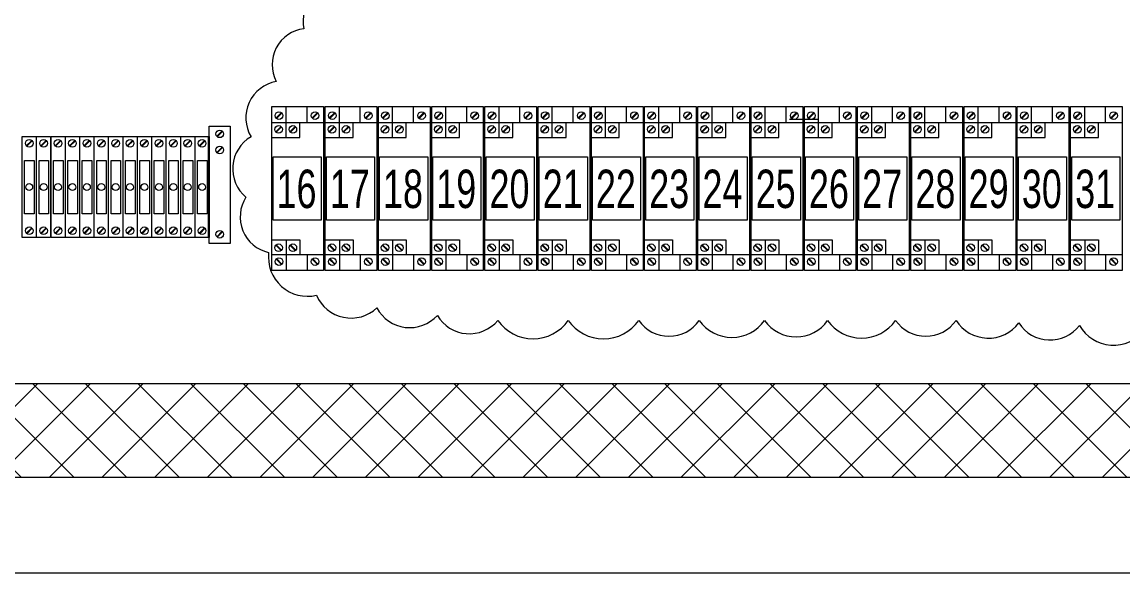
# Model space of a CAD drawing. Header units: millimetres. Extents: x 32626 to 72822, y 60047 to 123188.
# Drawn here: x 39020.7 to 39302.3, y 69076.9 to 69217.9 of the extents above; entities that cross this region are included whole.
import ezdxf

# ---------------------------------------------------------------- set-up
doc = ezdxf.new("R2010")
doc.units = ezdxf.units.MM
doc.header["$LTSCALE"] = 10
doc.layers.add('1轮廓实线层', color=7, linetype='Continuous', lineweight=18)
doc.layers.add('6文字层', color=3, linetype='Continuous', lineweight=18)
doc.styles.add('样式 1', font='SIMYOU.TTF', dxfattribs={"width": 0.75})

msp = doc.modelspace()

# ---------------------------------------------------------------- hatches: boundary and pattern name
at = {"layer": '1轮廓实线层'}
h = msp.add_hatch(dxfattribs=at)
h.set_pattern_fill('ANSI37', color=256, scale=3, style=0)
h.set_pattern_definition([(45, (7301.284, 2082.644), (-6.7351921, 6.7351921), []), (135, (7301.284, 2082.644), (-6.7351921, -6.7351921), [])])
h.paths.add_polyline_path([(38725.51, 69101.35), (38725.51, 69496.47), (39458.98, 69496.47), (39458.98, 69101.35)])
h.paths.add_polyline_path([(38748.93, 69473.08), (39435.56, 69473.08), (39435.56, 69365.07), (38748.93, 69365.07)], flags=16)
h.paths.add_polyline_path([(38748.91, 69341.07), (39435.58, 69341.07), (39435.58, 69251.07), (38748.91, 69251.07)], flags=16)
h.paths.add_polyline_path([(38748.91, 69227.07), (39435.58, 69227.07), (39435.58, 69125.35), (38748.91, 69125.35)], flags=16)

# ---------------------------------------------------------------- linework, layer by layer
at = {"layer": '1轮廓实线层', "lineweight": 13}
for p, q in [((39084.6, 69196.28), (39097.8, 69196.28)), ((39084.6, 69154.28), (39084.6, 69196.28)), ((39088.22, 69192.87), (39088.22, 69196.28)), ((39093.57, 69192.18), (39093.57, 69196.28)), ((39097.8, 69196.28), (39097.8, 69154.28)), ((39098.22, 69196.28), (39111.42, 69196.28)), ((39098.22, 69154.28), (39098.22, 69196.28)), ((39101.84, 69192.87), (39101.84, 69196.28)), ((39107.19, 69192.18), (39107.19, 69196.28)), ((39111.42, 69196.28), (39111.42, 69154.28)), ((39111.84, 69196.28), (39125.04, 69196.28)), ((39111.84, 69154.28), (39111.84, 69196.28)), ((39115.46, 69192.87), (39115.46, 69196.28)), ((39120.81, 69192.18), (39120.81, 69196.28)), ((39125.04, 69196.28), (39125.04, 69154.28)), ((39125.46, 69196.28), (39138.66, 69196.28)), ((39125.46, 69154.28), (39125.46, 69196.28)), ((39129.08, 69192.87), (39129.08, 69196.28)), ((39134.43, 69192.18), (39134.43, 69196.28)), ((39138.66, 69196.28), (39138.66, 69154.28)), ((39139.08, 69196.28), (39152.28, 69196.28)), ((39139.08, 69154.28), (39139.08, 69196.28)), ((39142.7, 69192.87), (39142.7, 69196.28)), ((39148.05, 69192.18), (39148.05, 69196.28)), ((39152.28, 69196.28), (39152.28, 69154.28)), ((39152.7, 69196.28), (39165.9, 69196.28)), ((39152.7, 69154.28), (39152.7, 69196.28)), ((39156.32, 69192.87), (39156.32, 69196.28)), ((39161.67, 69192.18), (39161.67, 69196.28)), ((39165.9, 69196.28), (39165.9, 69154.28)), ((39166.32, 69196.28), (39179.52, 69196.28)), ((39166.32, 69154.28), (39166.32, 69196.28)), ((39169.94, 69192.87), (39169.94, 69196.28)), ((39175.29, 69192.18), (39175.29, 69196.28)), ((39179.52, 69196.28), (39179.52, 69154.28)), ((39179.94, 69196.28), (39193.14, 69196.28)), ((39179.94, 69154.28), (39179.94, 69196.28)), ((39183.56, 69192.87), (39183.56, 69196.28)), ((39188.91, 69192.18), (39188.91, 69196.28)), ((39193.14, 69196.28), (39193.14, 69154.28)), ((39193.56, 69196.28), (39206.76, 69196.28)), ((39193.56, 69154.28), (39193.56, 69196.28)), ((39197.18, 69192.87), (39197.18, 69196.28)), ((39202.53, 69192.18), (39202.53, 69196.28)), ((39206.76, 69196.28), (39206.76, 69154.28)), ((39207.18, 69196.28), (39220.38, 69196.28)), ((39207.18, 69154.28), (39207.18, 69196.28)), ((39210.8, 69192.87), (39210.8, 69196.28)), ((39216.15, 69192.18), (39216.15, 69196.28)), ((39220.38, 69196.28), (39220.38, 69154.28)), ((39220.8, 69196.28), (39234, 69196.28)), ((39220.8, 69154.28), (39220.8, 69196.28)), ((39224.42, 69192.87), (39224.42, 69196.28)), ((39229.77, 69192.18), (39229.77, 69196.28)), ((39234, 69196.28), (39234, 69154.28)), ((39234.42, 69196.28), (39247.62, 69196.28)), ((39234.42, 69154.28), (39234.42, 69196.28)), ((39238.04, 69192.87), (39238.04, 69196.28)), ((39243.39, 69192.18), (39243.39, 69196.28)), ((39247.62, 69196.28), (39247.62, 69154.28)), ((39248.04, 69196.28), (39261.24, 69196.28)), ((39248.04, 69154.28), (39248.04, 69196.28)), ((39251.66, 69192.87), (39251.66, 69196.28)), ((39257.01, 69192.18), (39257.01, 69196.28)), ((39261.24, 69196.28), (39261.24, 69154.28)), ((39261.66, 69196.28), (39274.86, 69196.28)), ((39261.66, 69154.28), (39261.66, 69196.28)), ((39265.28, 69192.87), (39265.28, 69196.28)), ((39270.63, 69192.18), (39270.63, 69196.28)), ((39274.86, 69196.28), (39274.86, 69154.28)), ((39275.28, 69196.28), (39288.48, 69196.28)), ((39275.28, 69154.28), (39275.28, 69196.28)), ((39278.9, 69192.87), (39278.9, 69196.28)), ((39284.25, 69192.18), (39284.25, 69196.28)), ((39288.48, 69196.28), (39288.48, 69154.28)), ((39288.9, 69196.28), (39302.1, 69196.28)), ((39288.9, 69154.28), (39288.9, 69196.28)), ((39292.52, 69192.87), (39292.52, 69196.28)), ((39297.87, 69192.18), (39297.87, 69196.28)), ((39302.1, 69196.28), (39302.1, 69154.28)), ((39085.64, 69193.34), (39087.02, 69194.71)), ((39085.76, 69193.21), (39087.14, 69194.59)), ((39094.87, 69193.34), (39096.25, 69194.71)), ((39094.99, 69193.21), (39096.37, 69194.59)), ((39099.26, 69193.34), (39100.64, 69194.71)), ((39099.38, 69193.21), (39100.76, 69194.59)), ((39108.49, 69193.34), (39109.87, 69194.71)), ((39108.61, 69193.21), (39109.99, 69194.59)), ((39112.88, 69193.34), (39114.26, 69194.71)), ((39113, 69193.21), (39114.38, 69194.59)), ((39122.11, 69193.34), (39123.49, 69194.71)), ((39122.23, 69193.21), (39123.61, 69194.59)), ((39126.5, 69193.34), (39127.88, 69194.71)), ((39126.62, 69193.21), (39128, 69194.59)), ((39135.73, 69193.34), (39137.11, 69194.71)), ((39135.85, 69193.21), (39137.23, 69194.59)), ((39140.12, 69193.34), (39141.5, 69194.71)), ((39140.24, 69193.21), (39141.62, 69194.59)), ((39149.35, 69193.34), (39150.73, 69194.71)), ((39149.47, 69193.21), (39150.85, 69194.59)), ((39153.74, 69193.34), (39155.12, 69194.71)), ((39153.86, 69193.21), (39155.24, 69194.59)), ((39162.97, 69193.34), (39164.35, 69194.71)), ((39163.09, 69193.21), (39164.47, 69194.59)), ((39167.36, 69193.34), (39168.74, 69194.71)), ((39167.48, 69193.21), (39168.86, 69194.59)), ((39176.59, 69193.34), (39177.97, 69194.71)), ((39176.71, 69193.21), (39178.09, 69194.59)), ((39180.98, 69193.34), (39182.36, 69194.71)), ((39181.1, 69193.21), (39182.48, 69194.59)), ((39190.21, 69193.34), (39191.59, 69194.71)), ((39190.33, 69193.21), (39191.71, 69194.59)), ((39194.6, 69193.34), (39195.98, 69194.71)), ((39194.72, 69193.21), (39196.1, 69194.59)), ((39203.83, 69193.34), (39205.21, 69194.71)), ((39203.95, 69193.21), (39205.33, 69194.59)), ((39208.22, 69193.34), (39209.6, 69194.71)), ((39208.34, 69193.21), (39209.72, 69194.59)), ((39217.45, 69193.34), (39218.83, 69194.71)), ((39217.57, 69193.21), (39218.95, 69194.59)), ((39221.84, 69193.34), (39223.22, 69194.71)), ((39221.96, 69193.21), (39223.34, 69194.59)), ((39231.07, 69193.34), (39232.45, 69194.71)), ((39231.19, 69193.21), (39232.57, 69194.59)), ((39235.46, 69193.34), (39236.84, 69194.71)), ((39235.58, 69193.21), (39236.96, 69194.59)), ((39244.69, 69193.34), (39246.07, 69194.71)), ((39244.81, 69193.21), (39246.19, 69194.59)), ((39249.08, 69193.34), (39250.46, 69194.71)), ((39249.2, 69193.21), (39250.58, 69194.59)), ((39258.31, 69193.34), (39259.69, 69194.71)), ((39258.43, 69193.21), (39259.81, 69194.59)), ((39262.7, 69193.34), (39264.08, 69194.71)), ((39262.82, 69193.21), (39264.2, 69194.59)), ((39271.93, 69193.34), (39273.31, 69194.71)), ((39272.05, 69193.21), (39273.43, 69194.59)), ((39276.32, 69193.34), (39277.7, 69194.71)), ((39276.44, 69193.21), (39277.82, 69194.59)), ((39285.55, 69193.34), (39286.93, 69194.71)), ((39285.67, 69193.21), (39287.05, 69194.59)), ((39289.94, 69193.34), (39291.32, 69194.71)), ((39290.06, 69193.21), (39291.44, 69194.59)), ((39299.17, 69193.34), (39300.55, 69194.71)), ((39299.29, 69193.21), (39300.67, 69194.59)), ((39068.53, 69191.21), (39073.93, 69191.21)), ((39068.53, 69161.21), (39068.53, 69191.21)), ((39073.93, 69191.21), (39073.93, 69161.21)), ((39084.6, 69192.18), (39097.8, 69192.18)), ((39085.55, 69189.79), (39086.93, 69191.17)), ((39085.67, 69189.67), (39087.05, 69191.05)), ((39088.22, 69188.37), (39088.22, 69192.87)), ((39089.19, 69189.79), (39090.57, 69191.17)), ((39089.31, 69189.67), (39090.69, 69191.05)), ((39091.72, 69188.37), (39091.72, 69192.18)), ((39098.22, 69192.18), (39111.42, 69192.18)), ((39099.17, 69189.79), (39100.55, 69191.17)), ((39099.29, 69189.67), (39100.67, 69191.05)), ((39101.84, 69188.37), (39101.84, 69192.87)), ((39102.81, 69189.79), (39104.19, 69191.17)), ((39102.93, 69189.67), (39104.31, 69191.05)), ((39105.34, 69188.37), (39105.34, 69192.18)), ((39111.84, 69192.18), (39125.04, 69192.18)), ((39112.79, 69189.79), (39114.17, 69191.17)), ((39112.91, 69189.67), (39114.29, 69191.05)), ((39115.46, 69188.37), (39115.46, 69192.87)), ((39116.43, 69189.79), (39117.81, 69191.17)), ((39116.55, 69189.67), (39117.93, 69191.05)), ((39118.96, 69188.37), (39118.96, 69192.18)), ((39125.46, 69192.18), (39138.66, 69192.18)), ((39126.41, 69189.79), (39127.79, 69191.17)), ((39126.53, 69189.67), (39127.91, 69191.05)), ((39129.08, 69188.37), (39129.08, 69192.87)), ((39130.05, 69189.79), (39131.43, 69191.17)), ((39130.17, 69189.67), (39131.55, 69191.05)), ((39132.58, 69188.37), (39132.58, 69192.18)), ((39139.08, 69192.18), (39152.28, 69192.18)), ((39140.03, 69189.79), (39141.41, 69191.17)), ((39140.15, 69189.67), (39141.53, 69191.05)), ((39142.7, 69188.37), (39142.7, 69192.87)), ((39143.67, 69189.79), (39145.05, 69191.17)), ((39143.79, 69189.67), (39145.17, 69191.05)), ((39146.2, 69188.37), (39146.2, 69192.18)), ((39152.7, 69192.18), (39165.9, 69192.18)), ((39153.65, 69189.79), (39155.03, 69191.17)), ((39153.77, 69189.67), (39155.15, 69191.05)), ((39156.32, 69188.37), (39156.32, 69192.87)), ((39157.29, 69189.79), (39158.67, 69191.17)), ((39157.41, 69189.67), (39158.79, 69191.05)), ((39159.82, 69188.37), (39159.82, 69192.18)), ((39166.32, 69192.18), (39179.52, 69192.18)), ((39167.27, 69189.79), (39168.65, 69191.17)), ((39167.39, 69189.67), (39168.77, 69191.05)), ((39169.94, 69188.37), (39169.94, 69192.87)), ((39170.91, 69189.79), (39172.29, 69191.17)), ((39171.03, 69189.67), (39172.41, 69191.05)), ((39173.44, 69188.37), (39173.44, 69192.18)), ((39179.94, 69192.18), (39193.14, 69192.18)), ((39180.89, 69189.79), (39182.27, 69191.17)), ((39181.01, 69189.67), (39182.39, 69191.05)), ((39183.56, 69188.37), (39183.56, 69192.87)), ((39184.53, 69189.79), (39185.91, 69191.17)), ((39184.65, 69189.67), (39186.03, 69191.05)), ((39187.07, 69188.37), (39187.07, 69192.18)), ((39193.56, 69192.18), (39206.76, 69192.18)), ((39194.51, 69189.79), (39195.89, 69191.17)), ((39194.63, 69189.67), (39196.01, 69191.05)), ((39197.18, 69188.37), (39197.18, 69192.87)), ((39198.15, 69189.79), (39199.53, 69191.17)), ((39198.27, 69189.67), (39199.65, 69191.05)), ((39200.69, 69188.37), (39200.69, 69192.18)), ((39207.18, 69192.18), (39220.38, 69192.18)), ((39208.13, 69189.79), (39209.51, 69191.17)), ((39208.25, 69189.67), (39209.63, 69191.05)), ((39210.8, 69188.37), (39210.8, 69192.87)), ((39211.77, 69189.79), (39213.15, 69191.17)), ((39211.89, 69189.67), (39213.27, 69191.05)), ((39214.31, 69188.37), (39214.31, 69192.18)), ((39222.43, 69192.96), (39217.03, 69192.96)), ((39223.17, 69192.96), (39217.77, 69192.96)), ((39224.4, 69192.96), (39219, 69192.96)), ((39220.8, 69192.18), (39234, 69192.18)), ((39221.75, 69189.79), (39223.13, 69191.17)), ((39221.87, 69189.67), (39223.25, 69191.05)), ((39224.42, 69188.37), (39224.42, 69192.87)), ((39225.39, 69189.79), (39226.77, 69191.17)), ((39225.51, 69189.67), (39226.89, 69191.05)), ((39227.93, 69188.37), (39227.93, 69192.18)), ((39234.42, 69192.18), (39247.62, 69192.18)), ((39235.37, 69189.79), (39236.75, 69191.17)), ((39235.49, 69189.67), (39236.87, 69191.05)), ((39238.04, 69188.37), (39238.04, 69192.87)), ((39239.01, 69189.79), (39240.39, 69191.17)), ((39239.13, 69189.67), (39240.51, 69191.05)), ((39241.55, 69188.37), (39241.55, 69192.18)), ((39248.04, 69192.18), (39261.24, 69192.18)), ((39248.99, 69189.79), (39250.37, 69191.17)), ((39249.11, 69189.67), (39250.49, 69191.05)), ((39251.66, 69188.37), (39251.66, 69192.87)), ((39252.63, 69189.79), (39254.01, 69191.17)), ((39252.75, 69189.67), (39254.13, 69191.05)), ((39255.17, 69188.37), (39255.17, 69192.18)), ((39261.66, 69192.18), (39274.86, 69192.18)), ((39262.61, 69189.79), (39263.99, 69191.17)), ((39262.74, 69189.67), (39264.11, 69191.05)), ((39265.28, 69188.37), (39265.28, 69192.87)), ((39266.25, 69189.79), (39267.63, 69191.17)), ((39266.37, 69189.67), (39267.75, 69191.05)), ((39268.79, 69188.37), (39268.79, 69192.18)), ((39275.28, 69192.18), (39288.48, 69192.18)), ((39276.23, 69189.79), (39277.61, 69191.17)), ((39276.36, 69189.67), (39277.73, 69191.05)), ((39278.9, 69188.37), (39278.9, 69192.87)), ((39279.87, 69189.79), (39281.25, 69191.17)), ((39279.99, 69189.67), (39281.37, 69191.05)), ((39282.41, 69188.37), (39282.41, 69192.18)), ((39288.9, 69192.18), (39302.1, 69192.18)), ((39289.85, 69189.79), (39291.23, 69191.17)), ((39289.98, 69189.67), (39291.35, 69191.05)), ((39292.52, 69188.37), (39292.52, 69192.87)), ((39293.49, 69189.79), (39294.87, 69191.17)), ((39293.61, 69189.67), (39294.99, 69191.05)), ((39296.03, 69188.37), (39296.03, 69192.18)), ((39020.69, 69188.57), (39024.29, 69188.57)), ((39020.69, 69162.77), (39020.69, 69188.57)), ((39021.74, 69186.23), (39023.12, 69187.61)), ((39021.87, 69186.11), (39023.24, 69187.49)), ((39024.29, 69188.57), (39024.29, 69162.77)), ((39024.38, 69188.57), (39027.98, 69188.57)), ((39024.38, 69162.77), (39024.38, 69188.57)), ((39025.43, 69186.23), (39026.81, 69187.61)), ((39025.55, 69186.11), (39026.93, 69187.49)), ((39027.98, 69188.57), (39027.98, 69162.77)), ((39028.07, 69188.57), (39031.67, 69188.57)), ((39028.07, 69162.77), (39028.07, 69188.57)), ((39029.12, 69186.23), (39030.5, 69187.61)), ((39029.24, 69186.11), (39030.62, 69187.49)), ((39031.67, 69188.57), (39031.67, 69162.77)), ((39031.75, 69188.57), (39035.35, 69188.57)), ((39031.75, 69162.77), (39031.75, 69188.57)), ((39032.8, 69186.23), (39034.18, 69187.61)), ((39032.92, 69186.11), (39034.3, 69187.49)), ((39035.35, 69188.57), (39035.35, 69162.77)), ((39035.44, 69188.57), (39039.04, 69188.57)), ((39035.44, 69162.77), (39035.44, 69188.57)), ((39036.49, 69186.23), (39037.87, 69187.61)), ((39036.61, 69186.11), (39037.99, 69187.49)), ((39039.04, 69188.57), (39039.04, 69162.77)), ((39039.13, 69188.57), (39042.73, 69188.57)), ((39039.13, 69162.77), (39039.13, 69188.57)), ((39040.18, 69186.23), (39041.55, 69187.61)), ((39040.3, 69186.11), (39041.68, 69187.49)), ((39042.73, 69188.57), (39042.73, 69162.77)), ((39042.81, 69188.57), (39046.41, 69188.57)), ((39042.81, 69162.77), (39042.81, 69188.57)), ((39043.86, 69186.23), (39045.24, 69187.61)), ((39043.98, 69186.11), (39045.36, 69187.49)), ((39046.41, 69188.57), (39046.41, 69162.77)), ((39046.5, 69188.57), (39050.1, 69188.57)), ((39046.5, 69162.77), (39046.5, 69188.57)), ((39047.55, 69186.23), (39048.93, 69187.61)), ((39047.67, 69186.11), (39049.05, 69187.49)), ((39050.1, 69188.57), (39050.1, 69162.77)), ((39050.18, 69188.57), (39053.78, 69188.57)), ((39050.18, 69162.77), (39050.18, 69188.57)), ((39051.23, 69186.23), (39052.61, 69187.61)), ((39051.35, 69186.11), (39052.73, 69187.49)), ((39053.78, 69188.57), (39053.78, 69162.77)), ((39053.87, 69188.57), (39057.47, 69188.57)), ((39053.87, 69162.77), (39053.87, 69188.57)), ((39054.92, 69186.23), (39056.3, 69187.61)), ((39055.04, 69186.11), (39056.42, 69187.49)), ((39057.47, 69188.57), (39057.47, 69162.77)), ((39057.56, 69188.57), (39061.16, 69188.57)), ((39057.56, 69162.77), (39057.56, 69188.57)), ((39058.61, 69186.23), (39059.99, 69187.61)), ((39058.73, 69186.11), (39060.11, 69187.49)), ((39061.16, 69188.57), (39061.16, 69162.77)), ((39061.24, 69188.57), (39064.84, 69188.57)), ((39061.24, 69162.77), (39061.24, 69188.57)), ((39062.29, 69186.23), (39063.67, 69187.61)), ((39062.41, 69186.11), (39063.79, 69187.49)), ((39064.84, 69188.57), (39064.84, 69162.77)), ((39064.93, 69188.57), (39068.53, 69188.57)), ((39064.93, 69162.77), (39064.93, 69188.57)), ((39065.98, 69186.23), (39067.36, 69187.61)), ((39066.1, 69186.11), (39067.48, 69187.49)), ((39068.33, 69162.77), (39068.33, 69188.57)), ((39068.53, 69188.57), (39068.53, 69162.77)), ((39070.48, 69188.65), (39071.86, 69190.03)), ((39070.6, 69188.53), (39071.98, 69189.91)), ((39084.6, 69188.37), (39091.72, 69188.37)), ((39098.22, 69188.37), (39105.34, 69188.37)), ((39111.84, 69188.37), (39118.96, 69188.37)), ((39125.46, 69188.37), (39132.58, 69188.37)), ((39139.08, 69188.37), (39146.2, 69188.37)), ((39152.7, 69188.37), (39159.82, 69188.37)), ((39166.32, 69188.37), (39173.44, 69188.37)), ((39179.94, 69188.37), (39187.07, 69188.37)), ((39193.56, 69188.37), (39200.69, 69188.37)), ((39207.18, 69188.37), (39214.31, 69188.37)), ((39220.8, 69188.37), (39227.93, 69188.37)), ((39234.42, 69188.37), (39241.55, 69188.37)), ((39248.04, 69188.37), (39255.17, 69188.37)), ((39261.66, 69188.37), (39268.79, 69188.37)), ((39275.28, 69188.37), (39282.41, 69188.37)), ((39288.9, 69188.37), (39296.03, 69188.37)), ((39070.48, 69184.53), (39071.86, 69185.9)), ((39070.6, 69184.4), (39071.98, 69185.78)), ((39021.74, 69163.85), (39023.12, 69165.23)), ((39021.87, 69163.73), (39023.24, 69165.11)), ((39025.43, 69163.85), (39026.81, 69165.23)), ((39025.55, 69163.73), (39026.93, 69165.11)), ((39029.12, 69163.85), (39030.5, 69165.23)), ((39029.24, 69163.73), (39030.62, 69165.11)), ((39032.8, 69163.85), (39034.18, 69165.23)), ((39032.92, 69163.73), (39034.3, 69165.11)), ((39036.49, 69163.85), (39037.87, 69165.23)), ((39036.61, 69163.73), (39037.99, 69165.11)), ((39040.18, 69163.85), (39041.55, 69165.23)), ((39040.3, 69163.73), (39041.68, 69165.11)), ((39043.86, 69163.85), (39045.24, 69165.23)), ((39043.98, 69163.73), (39045.36, 69165.11)), ((39047.55, 69163.85), (39048.93, 69165.23)), ((39047.67, 69163.73), (39049.05, 69165.11)), ((39051.23, 69163.85), (39052.61, 69165.23)), ((39051.35, 69163.73), (39052.73, 69165.11)), ((39054.92, 69163.85), (39056.3, 69165.23)), ((39055.04, 69163.73), (39056.42, 69165.11)), ((39058.61, 69163.85), (39059.99, 69165.23)), ((39058.73, 69163.73), (39060.11, 69165.11)), ((39062.29, 69163.85), (39063.67, 69165.23)), ((39062.41, 69163.73), (39063.79, 69165.11)), ((39065.98, 69163.85), (39067.36, 69165.23)), ((39066.1, 69163.73), (39067.48, 69165.11)), ((39024.29, 69162.77), (39020.69, 69162.77)), ((39027.98, 69162.77), (39024.38, 69162.77)), ((39031.67, 69162.77), (39028.07, 69162.77)), ((39035.35, 69162.77), (39031.75, 69162.77)), ((39039.04, 69162.77), (39035.44, 69162.77)), ((39042.73, 69162.77), (39039.13, 69162.77)), ((39046.41, 69162.77), (39042.81, 69162.77)), ((39050.1, 69162.77), (39046.5, 69162.77)), ((39053.78, 69162.77), (39050.18, 69162.77)), ((39057.47, 69162.77), (39053.87, 69162.77)), ((39061.16, 69162.77), (39057.56, 69162.77)), ((39064.84, 69162.77), (39061.24, 69162.77)), ((39068.53, 69162.77), (39064.93, 69162.77)), ((39070.48, 69162.96), (39071.86, 69164.34)), ((39070.6, 69162.84), (39071.98, 69164.22)), ((39084.6, 69162.19), (39091.72, 69162.19)), ((39088.22, 69162.19), (39088.22, 69157.69)), ((39091.72, 69162.19), (39091.72, 69158.38)), ((39098.22, 69162.19), (39105.34, 69162.19)), ((39101.84, 69162.19), (39101.84, 69157.69)), ((39105.34, 69162.19), (39105.34, 69158.38)), ((39111.84, 69162.19), (39118.96, 69162.19)), ((39115.46, 69162.19), (39115.46, 69157.69)), ((39118.96, 69162.19), (39118.96, 69158.38)), ((39125.46, 69162.19), (39132.58, 69162.19)), ((39129.08, 69162.19), (39129.08, 69157.69)), ((39132.58, 69162.19), (39132.58, 69158.38)), ((39139.08, 69162.19), (39146.2, 69162.19)), ((39142.7, 69162.19), (39142.7, 69157.69)), ((39146.2, 69162.19), (39146.2, 69158.38)), ((39152.7, 69162.19), (39159.82, 69162.19)), ((39156.32, 69162.19), (39156.32, 69157.69)), ((39159.82, 69162.19), (39159.82, 69158.38)), ((39166.32, 69162.19), (39173.44, 69162.19)), ((39169.94, 69162.19), (39169.94, 69157.69)), ((39173.44, 69162.19), (39173.44, 69158.38)), ((39179.94, 69162.19), (39187.07, 69162.19)), ((39183.56, 69162.19), (39183.56, 69157.69)), ((39187.07, 69162.19), (39187.07, 69158.38)), ((39193.56, 69162.19), (39200.69, 69162.19)), ((39197.18, 69162.19), (39197.18, 69157.69)), ((39200.69, 69162.19), (39200.69, 69158.38)), ((39207.18, 69162.19), (39214.31, 69162.19)), ((39210.8, 69162.19), (39210.8, 69157.69)), ((39214.31, 69162.19), (39214.31, 69158.38)), ((39220.8, 69162.19), (39227.93, 69162.19)), ((39224.42, 69162.19), (39224.42, 69157.69)), ((39227.93, 69162.19), (39227.93, 69158.38)), ((39234.42, 69162.19), (39241.55, 69162.19)), ((39238.04, 69162.19), (39238.04, 69157.69)), ((39241.55, 69162.19), (39241.55, 69158.38)), ((39248.04, 69162.19), (39255.17, 69162.19)), ((39251.66, 69162.19), (39251.66, 69157.69)), ((39255.17, 69162.19), (39255.17, 69158.38)), ((39261.66, 69162.19), (39268.79, 69162.19)), ((39265.28, 69162.19), (39265.28, 69157.69)), ((39268.79, 69162.19), (39268.79, 69158.38)), ((39275.28, 69162.19), (39282.41, 69162.19)), ((39278.9, 69162.19), (39278.9, 69157.69)), ((39282.41, 69162.19), (39282.41, 69158.38)), ((39288.9, 69162.19), (39296.03, 69162.19)), ((39292.52, 69162.19), (39292.52, 69157.69)), ((39296.03, 69162.19), (39296.03, 69158.38)), ((39073.93, 69161.21), (39068.53, 69161.21)), ((39085.55, 69160.77), (39086.93, 69159.39)), ((39085.67, 69160.89), (39087.05, 69159.51)), ((39089.19, 69160.77), (39090.57, 69159.39)), ((39089.31, 69160.89), (39090.69, 69159.51)), ((39099.17, 69160.77), (39100.55, 69159.39)), ((39099.29, 69160.89), (39100.67, 69159.51)), ((39102.81, 69160.77), (39104.19, 69159.39)), ((39102.93, 69160.89), (39104.31, 69159.51)), ((39112.79, 69160.77), (39114.17, 69159.39)), ((39112.91, 69160.89), (39114.29, 69159.51)), ((39116.43, 69160.77), (39117.81, 69159.39)), ((39116.55, 69160.89), (39117.93, 69159.51)), ((39126.41, 69160.77), (39127.79, 69159.39)), ((39126.53, 69160.89), (39127.91, 69159.51)), ((39130.05, 69160.77), (39131.43, 69159.39)), ((39130.17, 69160.89), (39131.55, 69159.51)), ((39140.03, 69160.77), (39141.41, 69159.39)), ((39140.15, 69160.89), (39141.53, 69159.51)), ((39143.67, 69160.77), (39145.05, 69159.39)), ((39143.79, 69160.89), (39145.17, 69159.51)), ((39153.65, 69160.77), (39155.03, 69159.39)), ((39153.77, 69160.89), (39155.15, 69159.51)), ((39157.29, 69160.77), (39158.67, 69159.39)), ((39157.41, 69160.89), (39158.79, 69159.51)), ((39167.27, 69160.77), (39168.65, 69159.39)), ((39167.39, 69160.89), (39168.77, 69159.51)), ((39170.91, 69160.77), (39172.29, 69159.39)), ((39171.03, 69160.89), (39172.41, 69159.51)), ((39180.89, 69160.77), (39182.27, 69159.39)), ((39181.01, 69160.89), (39182.39, 69159.51)), ((39184.53, 69160.77), (39185.91, 69159.39)), ((39184.65, 69160.89), (39186.03, 69159.51)), ((39194.51, 69160.77), (39195.89, 69159.39)), ((39194.63, 69160.89), (39196.01, 69159.51)), ((39198.15, 69160.77), (39199.53, 69159.39)), ((39198.27, 69160.89), (39199.65, 69159.51)), ((39208.13, 69160.77), (39209.51, 69159.39)), ((39208.25, 69160.89), (39209.63, 69159.51)), ((39211.77, 69160.77), (39213.15, 69159.39)), ((39211.89, 69160.89), (39213.27, 69159.51)), ((39221.75, 69160.77), (39223.13, 69159.39)), ((39221.87, 69160.89), (39223.25, 69159.51)), ((39225.39, 69160.77), (39226.77, 69159.39)), ((39225.51, 69160.89), (39226.89, 69159.51)), ((39235.37, 69160.77), (39236.75, 69159.39)), ((39235.49, 69160.89), (39236.87, 69159.51)), ((39239.01, 69160.77), (39240.39, 69159.39)), ((39239.13, 69160.89), (39240.51, 69159.51)), ((39248.99, 69160.77), (39250.37, 69159.39)), ((39249.11, 69160.89), (39250.49, 69159.51)), ((39252.63, 69160.77), (39254.01, 69159.39)), ((39252.75, 69160.89), (39254.13, 69159.51)), ((39262.61, 69160.77), (39263.99, 69159.39)), ((39262.74, 69160.89), (39264.11, 69159.51)), ((39266.25, 69160.77), (39267.63, 69159.39)), ((39266.37, 69160.89), (39267.75, 69159.51)), ((39276.23, 69160.77), (39277.61, 69159.39)), ((39276.36, 69160.89), (39277.73, 69159.51)), ((39279.87, 69160.77), (39281.25, 69159.39)), ((39279.99, 69160.89), (39281.37, 69159.51)), ((39289.85, 69160.77), (39291.23, 69159.39)), ((39289.98, 69160.89), (39291.35, 69159.51)), ((39293.49, 69160.77), (39294.87, 69159.39)), ((39293.61, 69160.89), (39294.99, 69159.51)), ((39084.6, 69158.38), (39097.8, 69158.38)), ((39085.64, 69157.22), (39087.02, 69155.85)), ((39085.76, 69157.35), (39087.14, 69155.97)), ((39088.22, 69157.69), (39088.22, 69154.28)), ((39093.57, 69158.38), (39093.57, 69154.28)), ((39094.87, 69157.22), (39096.25, 69155.85)), ((39094.99, 69157.35), (39096.37, 69155.97)), ((39098.22, 69158.38), (39111.42, 69158.38)), ((39099.26, 69157.22), (39100.64, 69155.85)), ((39099.38, 69157.35), (39100.76, 69155.97)), ((39101.84, 69157.69), (39101.84, 69154.28)), ((39107.19, 69158.38), (39107.19, 69154.28)), ((39108.49, 69157.22), (39109.87, 69155.85)), ((39108.61, 69157.35), (39109.99, 69155.97)), ((39111.84, 69158.38), (39125.04, 69158.38)), ((39112.88, 69157.22), (39114.26, 69155.85)), ((39113, 69157.35), (39114.38, 69155.97)), ((39115.46, 69157.69), (39115.46, 69154.28)), ((39120.81, 69158.38), (39120.81, 69154.28)), ((39122.11, 69157.22), (39123.49, 69155.85)), ((39122.23, 69157.35), (39123.61, 69155.97)), ((39125.46, 69158.38), (39138.66, 69158.38)), ((39126.5, 69157.22), (39127.88, 69155.85)), ((39126.62, 69157.35), (39128, 69155.97)), ((39129.08, 69157.69), (39129.08, 69154.28)), ((39134.43, 69158.38), (39134.43, 69154.28)), ((39135.73, 69157.22), (39137.11, 69155.85)), ((39135.85, 69157.35), (39137.23, 69155.97)), ((39139.08, 69158.38), (39152.28, 69158.38)), ((39140.12, 69157.22), (39141.5, 69155.85)), ((39140.24, 69157.35), (39141.62, 69155.97)), ((39142.7, 69157.69), (39142.7, 69154.28)), ((39148.05, 69158.38), (39148.05, 69154.28)), ((39149.35, 69157.22), (39150.73, 69155.85)), ((39149.47, 69157.35), (39150.85, 69155.97)), ((39152.7, 69158.38), (39165.9, 69158.38)), ((39153.74, 69157.22), (39155.12, 69155.85)), ((39153.86, 69157.35), (39155.24, 69155.97)), ((39156.32, 69157.69), (39156.32, 69154.28)), ((39161.67, 69158.38), (39161.67, 69154.28)), ((39162.97, 69157.22), (39164.35, 69155.85)), ((39163.09, 69157.35), (39164.47, 69155.97)), ((39166.32, 69158.38), (39179.52, 69158.38)), ((39167.36, 69157.22), (39168.74, 69155.85)), ((39167.48, 69157.35), (39168.86, 69155.97)), ((39169.94, 69157.69), (39169.94, 69154.28)), ((39175.29, 69158.38), (39175.29, 69154.28)), ((39176.59, 69157.22), (39177.97, 69155.85)), ((39176.71, 69157.35), (39178.09, 69155.97)), ((39179.94, 69158.38), (39193.14, 69158.38)), ((39180.98, 69157.22), (39182.36, 69155.85)), ((39181.1, 69157.35), (39182.48, 69155.97)), ((39183.56, 69157.69), (39183.56, 69154.28)), ((39188.91, 69158.38), (39188.91, 69154.28)), ((39190.21, 69157.22), (39191.59, 69155.85)), ((39190.33, 69157.35), (39191.71, 69155.97)), ((39193.56, 69158.38), (39206.76, 69158.38)), ((39194.6, 69157.22), (39195.98, 69155.85)), ((39194.72, 69157.35), (39196.1, 69155.97)), ((39197.18, 69157.69), (39197.18, 69154.28)), ((39202.53, 69158.38), (39202.53, 69154.28)), ((39203.83, 69157.22), (39205.21, 69155.85)), ((39203.95, 69157.35), (39205.33, 69155.97)), ((39207.18, 69158.38), (39220.38, 69158.38)), ((39208.22, 69157.22), (39209.6, 69155.85)), ((39208.34, 69157.35), (39209.72, 69155.97)), ((39210.8, 69157.69), (39210.8, 69154.28)), ((39216.15, 69158.38), (39216.15, 69154.28)), ((39217.45, 69157.22), (39218.83, 69155.85)), ((39217.57, 69157.35), (39218.95, 69155.97)), ((39220.8, 69158.38), (39234, 69158.38)), ((39221.84, 69157.22), (39223.22, 69155.85)), ((39221.96, 69157.35), (39223.34, 69155.97)), ((39224.42, 69157.69), (39224.42, 69154.28)), ((39229.77, 69158.38), (39229.77, 69154.28)), ((39231.07, 69157.22), (39232.45, 69155.85)), ((39231.19, 69157.35), (39232.57, 69155.97)), ((39234.42, 69158.38), (39247.62, 69158.38)), ((39235.46, 69157.22), (39236.84, 69155.85)), ((39235.58, 69157.35), (39236.96, 69155.97)), ((39238.04, 69157.69), (39238.04, 69154.28)), ((39243.39, 69158.38), (39243.39, 69154.28)), ((39244.69, 69157.22), (39246.07, 69155.85)), ((39244.81, 69157.35), (39246.19, 69155.97)), ((39248.04, 69158.38), (39261.24, 69158.38)), ((39249.08, 69157.22), (39250.46, 69155.85)), ((39249.2, 69157.35), (39250.58, 69155.97)), ((39251.66, 69157.69), (39251.66, 69154.28)), ((39257.01, 69158.38), (39257.01, 69154.28)), ((39258.31, 69157.22), (39259.69, 69155.85)), ((39258.43, 69157.35), (39259.81, 69155.97)), ((39261.66, 69158.38), (39274.86, 69158.38)), ((39262.7, 69157.22), (39264.08, 69155.85)), ((39262.82, 69157.35), (39264.2, 69155.97)), ((39265.28, 69157.69), (39265.28, 69154.28)), ((39270.63, 69158.38), (39270.63, 69154.28)), ((39271.93, 69157.22), (39273.31, 69155.85)), ((39272.05, 69157.35), (39273.43, 69155.97)), ((39275.28, 69158.38), (39288.48, 69158.38)), ((39276.32, 69157.22), (39277.7, 69155.85)), ((39276.44, 69157.35), (39277.82, 69155.97)), ((39278.9, 69157.69), (39278.9, 69154.28)), ((39284.25, 69158.38), (39284.25, 69154.28)), ((39285.55, 69157.22), (39286.93, 69155.85)), ((39285.67, 69157.35), (39287.05, 69155.97)), ((39288.9, 69158.38), (39302.1, 69158.38)), ((39289.94, 69157.22), (39291.32, 69155.85)), ((39290.06, 69157.35), (39291.44, 69155.97)), ((39292.52, 69157.69), (39292.52, 69154.28)), ((39297.87, 69158.38), (39297.87, 69154.28)), ((39299.17, 69157.22), (39300.55, 69155.85)), ((39299.29, 69157.35), (39300.67, 69155.97)), ((39097.8, 69154.28), (39084.6, 69154.28)), ((39111.42, 69154.28), (39098.22, 69154.28)), ((39125.04, 69154.28), (39111.84, 69154.28)), ((39138.66, 69154.28), (39125.46, 69154.28)), ((39152.28, 69154.28), (39139.08, 69154.28)), ((39165.9, 69154.28), (39152.7, 69154.28)), ((39179.52, 69154.28), (39166.32, 69154.28)), ((39193.14, 69154.28), (39179.94, 69154.28)), ((39206.76, 69154.28), (39193.56, 69154.28)), ((39220.38, 69154.28), (39207.18, 69154.28)), ((39234, 69154.28), (39220.8, 69154.28)), ((39247.62, 69154.28), (39234.42, 69154.28)), ((39261.24, 69154.28), (39248.04, 69154.28)), ((39274.86, 69154.28), (39261.66, 69154.28)), ((39288.48, 69154.28), (39275.28, 69154.28)), ((39302.1, 69154.28), (39288.9, 69154.28))]:
    msp.add_line(p, q, dxfattribs=at)
at = {"layer": '1轮廓实线层'}
for p, q in [((39435.58, 69125.35), (38748.91, 69125.35)), ((39458.98, 69101.35), (38725.51, 69101.35)), ((38696.25, 69076.91), (39488.25, 69076.91))]:
    msp.add_line(p, q, dxfattribs=at)
at = {"layer": '1轮廓实线层', "color": 1}
msp.add_lwpolyline([(39103.07, 69227.14, 0.520567), (39092.77, 69216.19, 0.520567), (39092.77, 69216.19, 0.520567), (39085.68, 69202.68, 0.520567), (39085.68, 69202.68, 0.520567), (39079.24, 69188.52, 0.520567), (39079.24, 69188.52, 0.520567), (39077.95, 69173.07, 0.520567), (39077.95, 69173.07, 0.520567), (39083.75, 69158.91, 0.520567), (39083.75, 69158.91, 0.520567), (39095.99, 69147.97, 0.520567), (39095.99, 69147.97, 0.520567), (39111.45, 69144.75, 0.520567), (39111.45, 69144.75, 0.520567), (39126.91, 69142.82, 0.520567), (39126.91, 69142.82, 0.520567), (39142.36, 69141.53, 0.520567), (39142.36, 69141.53, 0.520567), (39160.4, 69141.53, 0.520567), (39160.4, 69141.53, 0.520567), (39178.44, 69141.53, 0.520567), (39178.44, 69141.53, 0.520567), (39193.9, 69141.53, 0.520567), (39193.9, 69141.53, 0.520567), (39210.64, 69141.53, 0.520567), (39210.64, 69141.53, 0.520567), (39226.75, 69141.53, 0.520567), (39226.75, 69141.53, 0.520567), (39244.14, 69141.53, 0.520567), (39244.14, 69141.53, 0.520567), (39259.6, 69141.53, 0.520567), (39259.6, 69141.53, 0.520567), (39275.7, 69140.88, 0.520567), (39275.7, 69140.88, 0.520567), (39291.16, 69140.24, 0.520567), (39291.16, 69140.24, 0.520567), (39307.91, 69138.95, 0.520567)], format="xyb", dxfattribs=at)
at = {"layer": '1轮廓实线层', "lineweight": 13}
for points in [[(39021.32, 69182.47), (39023.76, 69182.47), (39023.76, 69168.81), (39021.32, 69168.81)], [(39025, 69182.47), (39027.45, 69182.47), (39027.45, 69168.81), (39025, 69168.81)], [(39028.69, 69182.47), (39031.14, 69182.47), (39031.14, 69168.81), (39028.69, 69168.81)], [(39032.37, 69182.47), (39034.82, 69182.47), (39034.82, 69168.81), (39032.37, 69168.81)], [(39036.06, 69182.47), (39038.51, 69182.47), (39038.51, 69168.81), (39036.06, 69168.81)], [(39039.75, 69182.47), (39042.19, 69182.47), (39042.19, 69168.81), (39039.75, 69168.81)], [(39043.43, 69182.47), (39045.88, 69182.47), (39045.88, 69168.81), (39043.43, 69168.81)], [(39047.12, 69182.47), (39049.57, 69182.47), (39049.57, 69168.81), (39047.12, 69168.81)], [(39050.8, 69182.47), (39053.25, 69182.47), (39053.25, 69168.81), (39050.8, 69168.81)], [(39054.49, 69182.47), (39056.94, 69182.47), (39056.94, 69168.81), (39054.49, 69168.81)], [(39058.18, 69182.47), (39060.62, 69182.47), (39060.62, 69168.81), (39058.18, 69168.81)], [(39061.86, 69182.47), (39064.31, 69182.47), (39064.31, 69168.81), (39061.86, 69168.81)], [(39065.55, 69182.47), (39068, 69182.47), (39068, 69168.81), (39065.55, 69168.81)], [(39084.89, 69183.39), (39097.2, 69183.39), (39097.2, 69167.17), (39084.89, 69167.17)], [(39098.51, 69183.39), (39110.82, 69183.39), (39110.82, 69167.17), (39098.51, 69167.17)], [(39112.13, 69183.39), (39124.44, 69183.39), (39124.44, 69167.17), (39112.13, 69167.17)], [(39125.75, 69183.39), (39138.06, 69183.39), (39138.06, 69167.17), (39125.75, 69167.17)], [(39139.37, 69183.39), (39151.68, 69183.39), (39151.68, 69167.17), (39139.37, 69167.17)], [(39152.99, 69183.39), (39165.3, 69183.39), (39165.3, 69167.17), (39152.99, 69167.17)], [(39166.61, 69183.39), (39178.92, 69183.39), (39178.92, 69167.17), (39166.61, 69167.17)], [(39180.23, 69183.39), (39192.54, 69183.39), (39192.54, 69167.17), (39180.23, 69167.17)], [(39193.85, 69183.39), (39206.16, 69183.39), (39206.16, 69167.17), (39193.85, 69167.17)], [(39207.47, 69183.39), (39219.78, 69183.39), (39219.78, 69167.17), (39207.47, 69167.17)], [(39221.09, 69183.39), (39233.4, 69183.39), (39233.4, 69167.17), (39221.09, 69167.17)], [(39234.71, 69183.39), (39247.02, 69183.39), (39247.02, 69167.17), (39234.71, 69167.17)], [(39248.33, 69183.39), (39260.64, 69183.39), (39260.64, 69167.17), (39248.33, 69167.17)], [(39261.95, 69183.39), (39274.26, 69183.39), (39274.26, 69167.17), (39261.95, 69167.17)], [(39275.57, 69183.39), (39287.88, 69183.39), (39287.88, 69167.17), (39275.57, 69167.17)], [(39289.2, 69183.39), (39301.5, 69183.39), (39301.5, 69167.17), (39289.2, 69167.17)]]:
    msp.add_lwpolyline(points, close=True, dxfattribs=at)
for centre, radius in [((39086.39, 69193.96), 0.975), ((39095.62, 69193.96), 0.975), ((39100.01, 69193.96), 0.975), ((39109.24, 69193.96), 0.975), ((39113.63, 69193.96), 0.975), ((39122.86, 69193.96), 0.975), ((39127.25, 69193.96), 0.975), ((39136.48, 69193.96), 0.975), ((39140.87, 69193.96), 0.975), ((39150.1, 69193.96), 0.975), ((39154.49, 69193.96), 0.975), ((39163.72, 69193.96), 0.975), ((39168.11, 69193.96), 0.975), ((39177.34, 69193.96), 0.975), ((39181.73, 69193.96), 0.975), ((39190.96, 69193.96), 0.975), ((39195.35, 69193.96), 0.975), ((39204.58, 69193.96), 0.975), ((39208.97, 69193.96), 0.975), ((39218.2, 69193.96), 0.975), ((39222.59, 69193.96), 0.975), ((39231.82, 69193.96), 0.975), ((39236.21, 69193.96), 0.975), ((39245.44, 69193.96), 0.975), ((39249.83, 69193.96), 0.975), ((39259.06, 69193.96), 0.975), ((39263.45, 69193.96), 0.975), ((39272.68, 69193.96), 0.975), ((39277.07, 69193.96), 0.975), ((39286.3, 69193.96), 0.975), ((39290.69, 69193.96), 0.975), ((39299.92, 69193.96), 0.975), ((39086.3, 69190.42), 0.975), ((39089.94, 69190.42), 0.975), ((39099.92, 69190.42), 0.975), ((39103.56, 69190.42), 0.975), ((39113.54, 69190.42), 0.975), ((39117.18, 69190.42), 0.975), ((39127.16, 69190.42), 0.975), ((39130.8, 69190.42), 0.975), ((39140.78, 69190.42), 0.975), ((39144.42, 69190.42), 0.975), ((39154.4, 69190.42), 0.975), ((39158.04, 69190.42), 0.975), ((39168.02, 69190.42), 0.975), ((39171.66, 69190.42), 0.975), ((39181.64, 69190.42), 0.975), ((39185.28, 69190.42), 0.975), ((39195.26, 69190.42), 0.975), ((39198.9, 69190.42), 0.975), ((39208.88, 69190.42), 0.975), ((39212.52, 69190.42), 0.975), ((39222.5, 69190.42), 0.975), ((39226.14, 69190.42), 0.975), ((39236.12, 69190.42), 0.975), ((39239.76, 69190.42), 0.975), ((39249.74, 69190.42), 0.975), ((39253.38, 69190.42), 0.975), ((39263.36, 69190.42), 0.975), ((39267, 69190.42), 0.975), ((39276.98, 69190.42), 0.975), ((39280.62, 69190.42), 0.975), ((39290.6, 69190.42), 0.975), ((39294.24, 69190.42), 0.975), ((39022.49, 69186.86), 0.975), ((39026.18, 69186.86), 0.975), ((39029.87, 69186.86), 0.975), ((39033.55, 69186.86), 0.975), ((39037.24, 69186.86), 0.975), ((39040.93, 69186.86), 0.975), ((39044.61, 69186.86), 0.975), ((39048.3, 69186.86), 0.975), ((39051.98, 69186.86), 0.975), ((39055.67, 69186.86), 0.975), ((39059.36, 69186.86), 0.975), ((39063.04, 69186.86), 0.975), ((39066.73, 69186.86), 0.975), ((39071.23, 69189.28), 0.975), ((39071.23, 69185.15), 0.975), ((39022.49, 69175.67), 0.881), ((39026.18, 69175.67), 0.881), ((39029.87, 69175.67), 0.881), ((39033.55, 69175.67), 0.881), ((39037.24, 69175.67), 0.881), ((39040.93, 69175.67), 0.881), ((39044.61, 69175.67), 0.881), ((39048.3, 69175.67), 0.881), ((39051.98, 69175.67), 0.881), ((39055.67, 69175.67), 0.881), ((39059.36, 69175.67), 0.881), ((39063.04, 69175.67), 0.881), ((39066.73, 69175.67), 0.881), ((39022.49, 69164.48), 0.975), ((39026.18, 69164.48), 0.975), ((39029.87, 69164.48), 0.975), ((39033.55, 69164.48), 0.975), ((39037.24, 69164.48), 0.975), ((39040.93, 69164.48), 0.975), ((39044.61, 69164.48), 0.975), ((39048.3, 69164.48), 0.975), ((39051.98, 69164.48), 0.975), ((39055.67, 69164.48), 0.975), ((39059.36, 69164.48), 0.975), ((39063.04, 69164.48), 0.975), ((39066.73, 69164.48), 0.975), ((39071.23, 69163.59), 0.975), ((39086.3, 69160.14), 0.975), ((39089.94, 69160.14), 0.975), ((39099.92, 69160.14), 0.975), ((39103.56, 69160.14), 0.975), ((39113.54, 69160.14), 0.975), ((39117.18, 69160.14), 0.975), ((39127.16, 69160.14), 0.975), ((39130.8, 69160.14), 0.975), ((39140.78, 69160.14), 0.975), ((39144.42, 69160.14), 0.975), ((39154.4, 69160.14), 0.975), ((39158.04, 69160.14), 0.975), ((39168.02, 69160.14), 0.975), ((39171.66, 69160.14), 0.975), ((39181.64, 69160.14), 0.975), ((39185.28, 69160.14), 0.975), ((39195.26, 69160.14), 0.975), ((39198.9, 69160.14), 0.975), ((39208.88, 69160.14), 0.975), ((39212.52, 69160.14), 0.975), ((39222.5, 69160.14), 0.975), ((39226.14, 69160.14), 0.975), ((39236.12, 69160.14), 0.975), ((39239.76, 69160.14), 0.975), ((39249.74, 69160.14), 0.975), ((39253.38, 69160.14), 0.975), ((39263.36, 69160.14), 0.975), ((39267, 69160.14), 0.975), ((39276.98, 69160.14), 0.975), ((39280.62, 69160.14), 0.975), ((39290.6, 69160.14), 0.975), ((39294.24, 69160.14), 0.975), ((39086.39, 69156.6), 0.975), ((39095.62, 69156.6), 0.975), ((39100.01, 69156.6), 0.975), ((39109.24, 69156.6), 0.975), ((39113.63, 69156.6), 0.975), ((39122.86, 69156.6), 0.975), ((39127.25, 69156.6), 0.975), ((39136.48, 69156.6), 0.975), ((39140.87, 69156.6), 0.975), ((39150.1, 69156.6), 0.975), ((39154.49, 69156.6), 0.975), ((39163.72, 69156.6), 0.975), ((39168.11, 69156.6), 0.975), ((39177.34, 69156.6), 0.975), ((39181.73, 69156.6), 0.975), ((39190.96, 69156.6), 0.975), ((39195.35, 69156.6), 0.975), ((39204.58, 69156.6), 0.975), ((39208.97, 69156.6), 0.975), ((39218.2, 69156.6), 0.975), ((39222.59, 69156.6), 0.975), ((39231.82, 69156.6), 0.975), ((39236.21, 69156.6), 0.975), ((39245.44, 69156.6), 0.975), ((39249.83, 69156.6), 0.975), ((39259.06, 69156.6), 0.975), ((39263.45, 69156.6), 0.975), ((39272.68, 69156.6), 0.975), ((39277.07, 69156.6), 0.975), ((39286.3, 69156.6), 0.975), ((39290.69, 69156.6), 0.975), ((39299.92, 69156.6), 0.975)]:
    msp.add_circle(centre, radius, dxfattribs=at)

# ---------------------------------------------------------------- texts
at = {"layer": '6文字层', "style": '样式 1', "width": 0.7}
for s, p in [('16', (39085.77, 69170.3)), ('17', (39099.39, 69170.3)), ('18', (39113.01, 69170.3)), ('19', (39126.63, 69170.3)), ('20', (39140.25, 69170.3)), ('21', (39153.87, 69170.3)), ('22', (39167.49, 69170.3)), ('23', (39181.11, 69170.3)), ('24', (39194.73, 69170.3)), ('25', (39208.35, 69170.3)), ('26', (39221.97, 69170.3)), ('27', (39235.59, 69170.3)), ('28', (39249.21, 69170.3)), ('29', (39262.83, 69170.3)), ('30', (39276.45, 69170.3)), ('31', (39290.08, 69170.3))]:
    msp.add_text(s, height=9.817, dxfattribs=at).set_placement(p)

doc.saveas('drawing.dxf')
